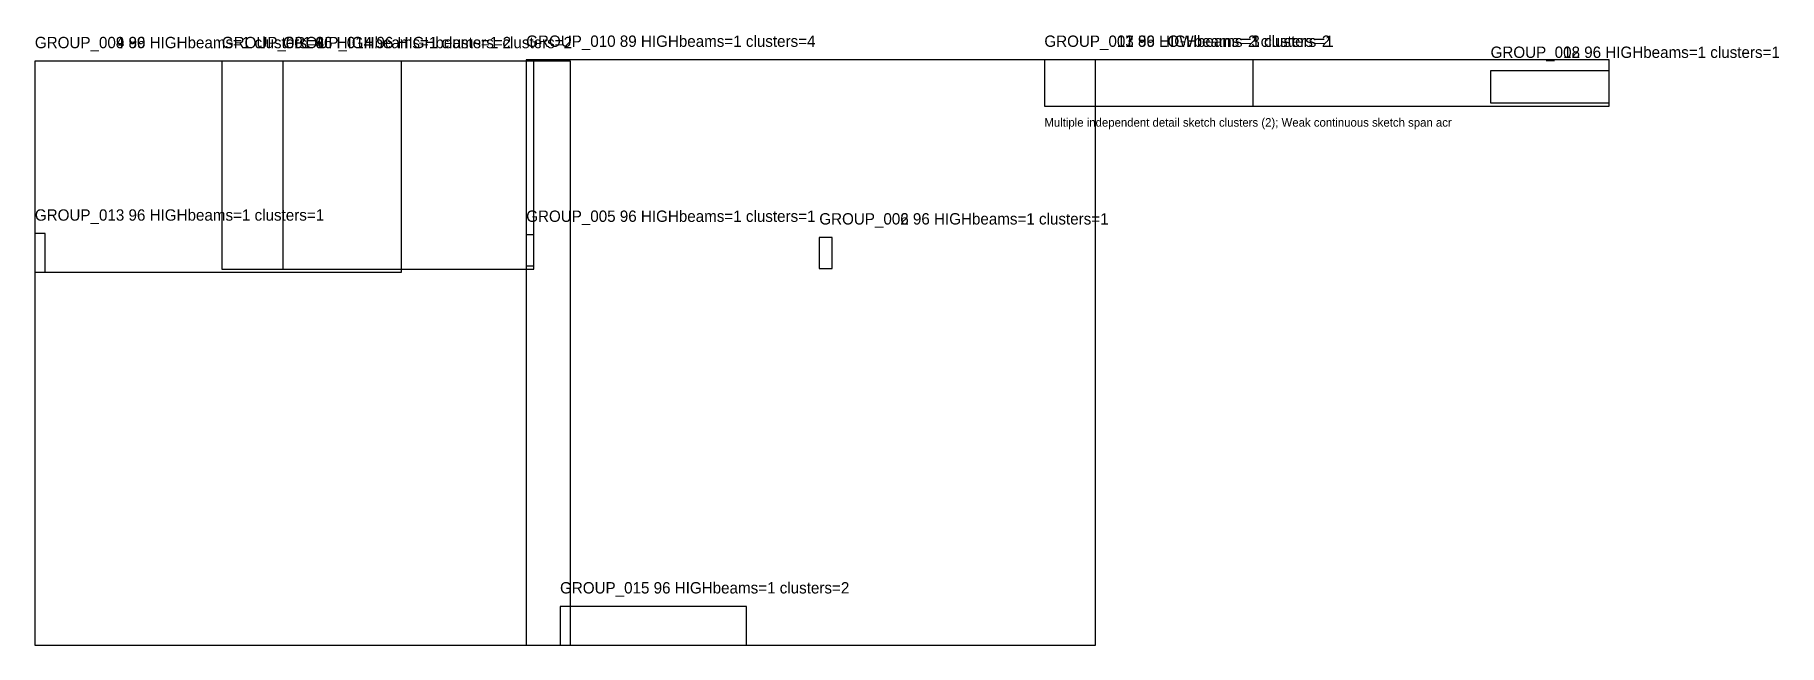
# Model space of a CAD drawing. Header units: metres. Extents: x 1691 to 35509, y 10313 to 22139.
import ezdxf

# ---------------------------------------------------------------- set-up
doc = ezdxf.new("R2010")
doc.units = ezdxf.units.M
doc.layers.add('DEBUG_BEAM_GROUP_VALIDATION', color=7, linetype='Continuous')

msp = doc.modelspace()

# ---------------------------------------------------------------- linework, layer by layer
at = {"layer": 'DEBUG_BEAM_GROUP_VALIDATION', "color": 3}
for points in [[(11217.319, 10313.395), (22255.51, 10313.395), (22255.51, 21657.455), (11217.319, 21657.455), (11217.319, 10313.395)], [(21263.755, 20760.577), (25309.722, 20760.577), (25309.722, 21657.455), (21263.755, 21657.455), (21263.755, 20760.577)], [(21263.755, 20760.577), (25309.722, 20760.577), (25309.722, 21657.455), (21263.755, 21657.455), (21263.755, 20760.577)], [(1691.466, 17538.266), (8797.942, 17538.266), (8797.942, 21631.244), (1691.466, 21631.244), (1691.466, 17538.266)], [(1691.466, 10313.395), (12074.112, 10313.395), (12074.112, 21631.244), (1691.466, 21631.244), (1691.466, 10313.395)], [(5316.264, 17600.752), (8797.942, 17600.752), (8797.942, 21631.244), (5316.264, 21631.244), (5316.264, 17600.752)], [(6497.83, 17600.752), (11367.319, 17600.752), (11367.319, 21631.14), (6497.83, 21631.14), (6497.83, 17600.752)], [(29915.265, 20823.064), (32215.377, 20823.064), (32215.377, 21443.064), (29915.265, 21443.064), (29915.265, 20823.064)], [(29915.265, 20823.064), (32215.377, 20823.064), (32215.377, 21443.064), (29915.265, 21443.064), (29915.265, 20823.064)], [(1691.466, 17538.266), (1892.287, 17538.266), (1892.287, 18288.568), (1691.466, 18288.568), (1691.466, 17538.266)], [(11217.319, 17665.569), (11367.319, 17665.569), (11367.319, 18265.569), (11217.319, 18265.569), (11217.319, 17665.569)], [(16900.207, 17614.209), (17148.017, 17614.209), (17148.017, 18214.209), (16900.207, 18214.209), (16900.207, 17614.209)], [(16900.207, 17614.209), (17148.017, 17614.209), (17148.017, 18214.209), (16900.207, 18214.209), (16900.207, 17614.209)], [(11873.291, 10313.395), (15489.033, 10313.395), (15489.033, 11063.697), (11873.291, 11063.697), (11873.291, 10313.395)]]:
    msp.add_lwpolyline(points, close=True, dxfattribs=at)
at = {"layer": 'DEBUG_BEAM_GROUP_VALIDATION', "color": 1}
msp.add_lwpolyline([(21263.755, 20760.577), (32215.377, 20760.577), (32215.377, 21657.455), (21263.755, 21657.455), (21263.755, 20760.577)], close=True, dxfattribs=at)

# ---------------------------------------------------------------- texts
at = {"layer": 'DEBUG_BEAM_GROUP_VALIDATION', "color": 3}
for s, p in [('GROUP_004 96 HIGHbeams=1 clusters=3', (1691.466, 21881.244)), ('GROUP_009 89 HIGHbeams=1 clusters=4', (1691.466, 21881.244)), ('GROUP_001 96 HIGHbeams=1 clusters=2', (5316.264, 21881.244)), ('GROUP_014 96 HIGHbeams=1 clusters=2', (6497.83, 21881.14)), ('GROUP_010 89 HIGHbeams=1 clusters=4', (11217.319, 21907.455)), ('GROUP_007 89 HIGHbeams=3 clusters=1', (21263.755, 21907.455)), ('GROUP_011 96 HIGHbeams=1 clusters=1', (21263.755, 21907.455)), ('GROUP_008 96 HIGHbeams=1 clusters=1', (29915.265, 21693.064)), ('GROUP_012 96 HIGHbeams=1 clusters=1', (29915.265, 21693.064)), ('GROUP_013 96 HIGHbeams=1 clusters=1', (1691.466, 18538.568)), ('GROUP_005 96 HIGHbeams=1 clusters=1', (11217.319, 18515.569)), ('GROUP_002 96 HIGHbeams=1 clusters=1', (16900.207, 18464.209)), ('GROUP_006 96 HIGHbeams=1 clusters=1', (16900.207, 18464.209)), ('GROUP_015 96 HIGHbeams=1 clusters=2', (11873.291, 11313.697))]:
    msp.add_text(s, height=220, dxfattribs=at).set_placement(p)
at = {"layer": 'DEBUG_BEAM_GROUP_VALIDATION', "color": 1}
for s, height, p in [('GROUP_003 59 LOWbeams=2 clusters=2', 220, (21263.755, 21907.455)), ('Multiple independent detail sketch clusters (2); Weak continuous sketch span acr', 165, (21263.755, 20360.577))]:
    msp.add_text(s, height=height, dxfattribs=at).set_placement(p)

doc.saveas('drawing.dxf')
